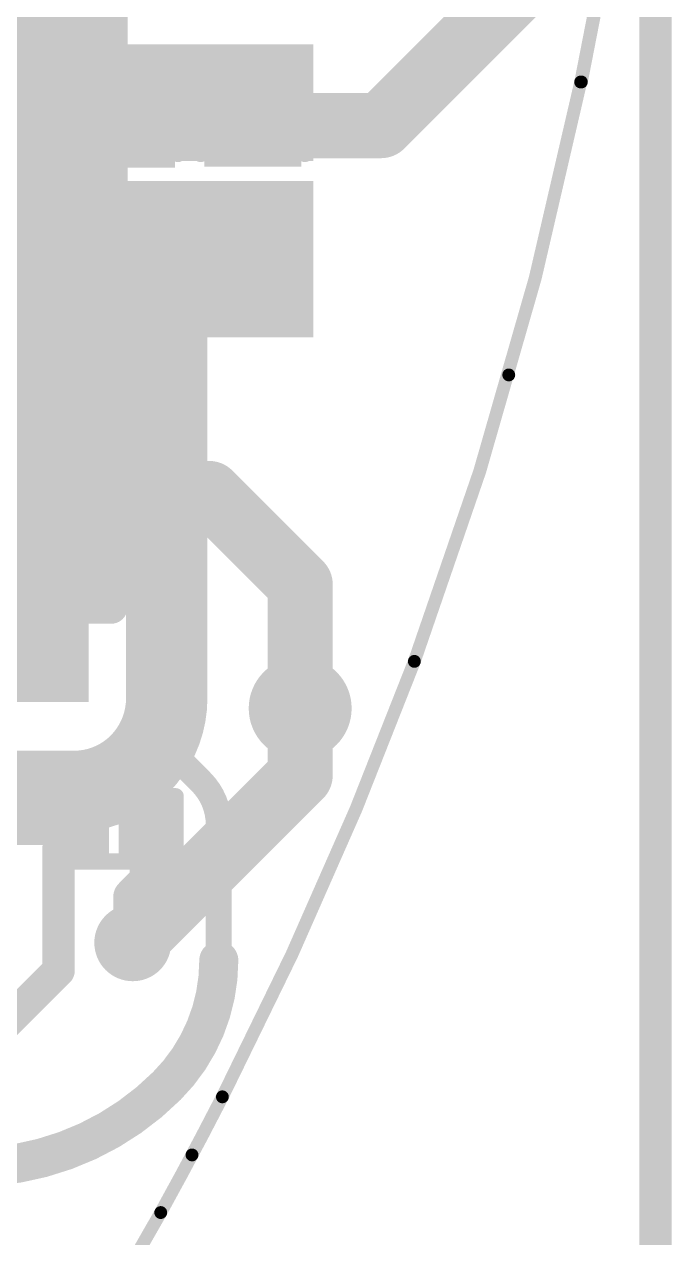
# Model space of a CAD drawing. Header units: millimetres. Extents: x 45.53 to 47.16, y 2.26 to 4.42.
# Drawn here: x 46.7815 to 46.9804, y 2.5264 to 2.8991 of the extents above; entities that cross this region are included whole.
import ezdxf

# ---------------------------------------------------------------- set-up
doc = ezdxf.new("R2010")
doc.units = ezdxf.units.MM
doc.header["$MEASUREMENT"] = 0
for name, color, linetype in [('BottomLayer', 5, 'Continuous'), ('BottomOverlay', 54, 'Continuous'), ('BottomPaste', 16, 'Continuous'), ('BottomSolder', 6, 'Continuous'), ('Mechanical1', 6, 'Continuous'), ('Mechanical2', 216, 'Continuous'), ('MultiLayer', 9, 'Continuous'), ('TopLayer', 1, 'Continuous'), ('TopOverlay', 2, 'Continuous'), ('TopPaste', 8, 'Continuous'), ('TopSolder', 216, 'Continuous'), ('ViaHoleLayer', 16, 'Continuous')]:
    doc.layers.add(name, color=color, linetype=linetype)

# ---------------------------------------------------------------- blocks, each defined once
blk = doc.blocks.new('C__0402_1')
at = {"layer": 'TopLayer'}
for points in [[(-0.0095, -0.0125), (-0.0095, 0.0125), (-0.0275, -0.0125), (-0.0275, 0.0125)], [(0.0275, -0.0125), (0.0275, 0.0125), (0.0095, -0.0125), (0.0095, 0.0125)]]:
    blk.add_solid(points, dxfattribs=at)
at = {"layer": 'TopOverlay', "const_width": 0.005}
for points in [[(-0.011, 0.016), (-0.031, 0.016)], [(-0.031, -0.016), (-0.031, 0.016)], [(0.031, 0.016), (0.011, 0.016)], [(0.031, -0.016), (0.031, 0.016)], [(-0.011, -0.016), (-0.031, -0.016)], [(0.031, -0.016), (0.011, -0.016)]]:
    blk.add_lwpolyline(points, dxfattribs=at)
at = {"layer": 'TopOverlay', "const_width": 0.0025}
for points in [[(-0.03225, 0.016, 1), (-0.02975, 0.016, 1)], [(-0.03225, 0.016, 1), (-0.02975, 0.016, 1)], [(-0.01225, 0.016, 1), (-0.00975, 0.016, 1)], [(0.00975, 0.016, 1), (0.01225, 0.016, 1)], [(0.02975, 0.016, 1), (0.03225, 0.016, 1)], [(0.02975, 0.016, 1), (0.03225, 0.016, 1)], [(-0.03225, -0.016, 1), (-0.02975, -0.016, 1)], [(-0.03225, -0.016, 1), (-0.02975, -0.016, 1)], [(-0.01225, -0.016, 1), (-0.00975, -0.016, 1)], [(0.00975, -0.016, 1), (0.01225, -0.016, 1)], [(0.02975, -0.016, 1), (0.03225, -0.016, 1)], [(0.02975, -0.016, 1), (0.03225, -0.016, 1)]]:
    blk.add_lwpolyline(points, format="xyb", close=True, dxfattribs=at)
at = {"layer": 'TopPaste'}
for points in [[(-0.0095, -0.0125), (-0.0095, 0.0125), (-0.0275, -0.0125), (-0.0275, 0.0125)], [(0.0275, -0.0125), (0.0275, 0.0125), (0.0095, -0.0125), (0.0095, 0.0125)]]:
    blk.add_solid(points, dxfattribs=at)
at = {"layer": 'TopSolder'}
for points in [[(-0.0071378, -0.0148622), (-0.0071378, 0.0148622), (-0.0298622, -0.0148622), (-0.0298622, 0.0148622)], [(0.0298622, -0.0148622), (0.0298622, 0.0148622), (0.0071378, -0.0148622), (0.0071378, 0.0148622)]]:
    blk.add_solid(points, dxfattribs=at)
blk = doc.blocks.new('RES_2512_B_4')
at = {"layer": 'BottomLayer'}
for points in [[(-0.1594487, -0.0669291), (-0.0964567, -0.0669291), (-0.1594487, 0.0669291), (-0.0964567, 0.0669291)], [(0.0964568, -0.0669291), (0.1594488, -0.0669291), (0.0964568, 0.0669291), (0.1594488, 0.0669291)]]:
    blk.add_solid(points, dxfattribs=at)
at = {"layer": 'BottomOverlay', "const_width": 0.01}
for points in [[(-0.167, 0.073), (-0.167, -0.073)], [(0.1667936, 0.073), (-0.167, 0.073)], [(0.1667936, 0.073), (0.1667936, -0.073)], [(0.1667936, -0.073), (-0.167, -0.073)]]:
    blk.add_lwpolyline(points, dxfattribs=at)
at = {"layer": 'BottomOverlay', "const_width": 0.005}
for points in [[(-0.1695, 0.073, 1), (-0.1645, 0.073, 1)], [(-0.1695, 0.073, 1), (-0.1645, 0.073, 1)], [(0.1642936, 0.073, 1), (0.1692936, 0.073, 1)], [(0.1642936, 0.073, 1), (0.1692936, 0.073, 1)], [(-0.1695, -0.073, 1), (-0.1645, -0.073, 1)], [(-0.1695, -0.073, 1), (-0.1645, -0.073, 1)], [(0.1642936, -0.073, 1), (0.1692936, -0.073, 1)], [(0.1642936, -0.073, 1), (0.1692936, -0.073, 1)]]:
    blk.add_lwpolyline(points, format="xyb", close=True, dxfattribs=at)
at = {"layer": 'BottomPaste'}
for points in [[(-0.1594487, -0.0669291), (-0.0964567, -0.0669291), (-0.1594487, 0.0669291), (-0.0964567, 0.0669291)], [(0.0964568, -0.0669291), (0.1594488, -0.0669291), (0.0964568, 0.0669291), (0.1594488, 0.0669291)]]:
    blk.add_solid(points, dxfattribs=at)
at = {"layer": 'BottomSolder'}
for points in [[(-0.1634487, -0.0709291), (-0.0924567, -0.0709291), (-0.1634487, 0.0709291), (-0.0924567, 0.0709291)], [(0.0924568, -0.0709291), (0.1634488, -0.0709291), (0.0924568, 0.0709291), (0.1634488, 0.0709291)]]:
    blk.add_solid(points, dxfattribs=at)
blk = doc.blocks.new('RES_2512_B_5')
at = {"layer": 'BottomLayer'}
for points in [[(-0.1594487, -0.0669291), (-0.0964567, -0.0669291), (-0.1594487, 0.0669291), (-0.0964567, 0.0669291)], [(0.0964568, -0.0669291), (0.1594488, -0.0669291), (0.0964568, 0.0669291), (0.1594488, 0.0669291)]]:
    blk.add_solid(points, dxfattribs=at)
at = {"layer": 'BottomOverlay', "const_width": 0.01}
for points in [[(0.1667936, 0.073), (-0.167, 0.073)], [(-0.167, 0.073), (-0.167, -0.073)], [(0.1667936, 0.073), (0.1667936, -0.073)], [(0.1667936, -0.073), (-0.167, -0.073)]]:
    blk.add_lwpolyline(points, dxfattribs=at)
at = {"layer": 'BottomOverlay', "const_width": 0.005}
for points in [[(-0.1695, 0.073, 1), (-0.1645, 0.073, 1)], [(-0.1695, 0.073, 1), (-0.1645, 0.073, 1)], [(0.1642936, 0.073, 1), (0.1692936, 0.073, 1)], [(0.1642936, 0.073, 1), (0.1692936, 0.073, 1)], [(-0.1695, -0.073, 1), (-0.1645, -0.073, 1)], [(-0.1695, -0.073, 1), (-0.1645, -0.073, 1)], [(0.1642936, -0.073, 1), (0.1692936, -0.073, 1)], [(0.1642936, -0.073, 1), (0.1692936, -0.073, 1)]]:
    blk.add_lwpolyline(points, format="xyb", close=True, dxfattribs=at)
at = {"layer": 'BottomPaste'}
for points in [[(-0.1594487, -0.0669291), (-0.0964567, -0.0669291), (-0.1594487, 0.0669291), (-0.0964567, 0.0669291)], [(0.0964568, -0.0669291), (0.1594488, -0.0669291), (0.0964568, 0.0669291), (0.1594488, 0.0669291)]]:
    blk.add_solid(points, dxfattribs=at)
at = {"layer": 'BottomSolder'}
for points in [[(-0.1634487, -0.0709291), (-0.0924567, -0.0709291), (-0.1634487, 0.0709291), (-0.0924567, 0.0709291)], [(0.0924568, -0.0709291), (0.1634488, -0.0709291), (0.0924568, 0.0709291), (0.1634488, 0.0709291)]]:
    blk.add_solid(points, dxfattribs=at)
blk = doc.blocks.new('R___0201_45')
at = {"layer": 'TopLayer'}
for points in [[(-0.0161416, -0.0072834), (-0.0055118, -0.0072834), (-0.0161416, 0.0072834), (-0.0055118, 0.0072834)], [(0.0055119, -0.0072834), (0.0161417, -0.0072834), (0.0055119, 0.0072834), (0.0161417, 0.0072834)]]:
    blk.add_solid(points, dxfattribs=at)
at = {"layer": 'TopOverlay', "const_width": 0.005}
for points in [[(-0.019, 0.01), (-0.019, -0.01)], [(0.019, 0.01), (-0.019, 0.01)], [(0.019, 0.01), (0.019, -0.01)], [(0.019, -0.01), (-0.019, -0.01)]]:
    blk.add_lwpolyline(points, dxfattribs=at)
at = {"layer": 'TopOverlay', "const_width": 0.0025}
for points in [[(-0.02025, 0.01, 1), (-0.01775, 0.01, 1)], [(-0.02025, 0.01, 1), (-0.01775, 0.01, 1)], [(0.01775, 0.01, 1), (0.02025, 0.01, 1)], [(0.01775, 0.01, 1), (0.02025, 0.01, 1)], [(-0.02025, -0.01, 1), (-0.01775, -0.01, 1)], [(-0.02025, -0.01, 1), (-0.01775, -0.01, 1)], [(0.01775, -0.01, 1), (0.02025, -0.01, 1)], [(0.01775, -0.01, 1), (0.02025, -0.01, 1)]]:
    blk.add_lwpolyline(points, format="xyb", close=True, dxfattribs=at)
at = {"layer": 'TopPaste'}
for points in [[(-0.0161416, -0.0072834), (-0.0055118, -0.0072834), (-0.0161416, 0.0072834), (-0.0055118, 0.0072834)], [(0.0055119, -0.0072834), (0.0161417, -0.0072834), (0.0055119, 0.0072834), (0.0161417, 0.0072834)]]:
    blk.add_solid(points, dxfattribs=at)
at = {"layer": 'TopSolder'}
for points in [[(-0.0201416, -0.0112834), (-0.0015118, -0.0112834), (-0.0201416, 0.0112834), (-0.0015118, 0.0112834)], [(0.0015119, -0.0112834), (0.0201417, -0.0112834), (0.0015119, 0.0112834), (0.0201417, 0.0112834)]]:
    blk.add_solid(points, dxfattribs=at)
blk = doc.blocks.new('R___0201_57')
at = {"layer": 'TopLayer'}
for points in [[(-0.0161416, -0.0072834), (-0.0055118, -0.0072834), (-0.0161416, 0.0072834), (-0.0055118, 0.0072834)], [(0.0055119, -0.0072834), (0.0161417, -0.0072834), (0.0055119, 0.0072834), (0.0161417, 0.0072834)]]:
    blk.add_solid(points, dxfattribs=at)
at = {"layer": 'TopOverlay', "const_width": 0.005}
for points in [[(-0.019, 0.01), (-0.019, -0.01)], [(-0.019, 0.01), (0.019, 0.01)], [(0.019, 0.01), (0.019, -0.01)], [(-0.019, -0.01), (0.019, -0.01)]]:
    blk.add_lwpolyline(points, dxfattribs=at)
at = {"layer": 'TopOverlay', "const_width": 0.0025}
for points in [[(-0.02025, 0.01, 1), (-0.01775, 0.01, 1)], [(-0.02025, 0.01, 1), (-0.01775, 0.01, 1)], [(0.01775, 0.01, 1), (0.02025, 0.01, 1)], [(0.01775, 0.01, 1), (0.02025, 0.01, 1)], [(-0.02025, -0.01, 1), (-0.01775, -0.01, 1)], [(-0.02025, -0.01, 1), (-0.01775, -0.01, 1)], [(0.01775, -0.01, 1), (0.02025, -0.01, 1)], [(0.01775, -0.01, 1), (0.02025, -0.01, 1)]]:
    blk.add_lwpolyline(points, format="xyb", close=True, dxfattribs=at)
at = {"layer": 'TopPaste'}
for points in [[(-0.0161416, -0.0072834), (-0.0055118, -0.0072834), (-0.0161416, 0.0072834), (-0.0055118, 0.0072834)], [(0.0055119, -0.0072834), (0.0161417, -0.0072834), (0.0055119, 0.0072834), (0.0161417, 0.0072834)]]:
    blk.add_solid(points, dxfattribs=at)
at = {"layer": 'TopSolder'}
for points in [[(-0.0201416, -0.0112834), (-0.0015118, -0.0112834), (-0.0201416, 0.0112834), (-0.0015118, 0.0112834)], [(0.0015119, -0.0112834), (0.0201417, -0.0112834), (0.0015119, 0.0112834), (0.0201417, 0.0112834)]]:
    blk.add_solid(points, dxfattribs=at)
blk = doc.blocks.new('C___0201_67')
at = {"layer": 'TopLayer'}
for points in [[(-0.0177165, -0.0059055), (-0.0059055, -0.0059055), (-0.0177165, 0.0059055), (-0.0059055, 0.0059055)], [(0.0059055, -0.0059055), (0.0177165, -0.0059055), (0.0059055, 0.0059055), (0.0177165, 0.0059055)]]:
    blk.add_solid(points, dxfattribs=at)
at = {"layer": 'TopOverlay', "const_width": 0.005}
for points in [[(-0.021, 0.009), (-0.021, -0.009)], [(-0.021, 0.009), (-0.008, 0.009)], [(0.008, 0.009), (0.021, 0.009)], [(0.021, 0.009), (0.021, -0.009)], [(-0.021, -0.009), (-0.008, -0.009)], [(0.008, -0.009), (0.021, -0.009)]]:
    blk.add_lwpolyline(points, dxfattribs=at)
at = {"layer": 'TopOverlay', "const_width": 0.0025}
for points in [[(-0.02225, 0.009, 1), (-0.01975, 0.009, 1)], [(-0.02225, 0.009, 1), (-0.01975, 0.009, 1)], [(-0.00925, 0.009, 1), (-0.00675, 0.009, 1)], [(0.00675, 0.009, 1), (0.00925, 0.009, 1)], [(0.01975, 0.009, 1), (0.02225, 0.009, 1)], [(0.01975, 0.009, 1), (0.02225, 0.009, 1)], [(-0.02225, -0.009, 1), (-0.01975, -0.009, 1)], [(-0.02225, -0.009, 1), (-0.01975, -0.009, 1)], [(-0.00925, -0.009, 1), (-0.00675, -0.009, 1)], [(0.00675, -0.009, 1), (0.00925, -0.009, 1)], [(0.01975, -0.009, 1), (0.02225, -0.009, 1)], [(0.01975, -0.009, 1), (0.02225, -0.009, 1)]]:
    blk.add_lwpolyline(points, format="xyb", close=True, dxfattribs=at)
at = {"layer": 'TopPaste'}
for points in [[(-0.0177165, -0.0059055), (-0.0059055, -0.0059055), (-0.0177165, 0.0059055), (-0.0059055, 0.0059055)], [(0.0059055, -0.0059055), (0.0177165, -0.0059055), (0.0059055, 0.0059055), (0.0177165, 0.0059055)]]:
    blk.add_solid(points, dxfattribs=at)
at = {"layer": 'TopSolder'}
for points in [[(-0.0198819, -0.0080709), (-0.0037401, -0.0080709), (-0.0198819, 0.0080709), (-0.0037401, 0.0080709)], [(0.0037401, -0.0080709), (0.0198819, -0.0080709), (0.0037401, 0.0080709), (0.0198819, 0.0080709)]]:
    blk.add_solid(points, dxfattribs=at)
blk = doc.blocks.new('CAP_0201_76')
at = {"layer": 'TopLayer'}
for points in [[(-0.0177165, -0.0059055), (-0.0059055, -0.0059055), (-0.0177165, 0.0059055), (-0.0059055, 0.0059055)], [(0.0059055, -0.0059055), (0.0177165, -0.0059055), (0.0059055, 0.0059055), (0.0177165, 0.0059055)]]:
    blk.add_solid(points, dxfattribs=at)
at = {"layer": 'TopOverlay', "const_width": 0.005}
for points in [[(-0.008, 0.009), (-0.021, 0.009)], [(-0.021, -0.009), (-0.021, 0.009)], [(0.021, 0.009), (0.008, 0.009)], [(0.021, -0.009), (0.021, 0.009)], [(-0.008, -0.009), (-0.021, -0.009)], [(0.021, -0.009), (0.008, -0.009)]]:
    blk.add_lwpolyline(points, dxfattribs=at)
at = {"layer": 'TopOverlay', "const_width": 0.0025}
for points in [[(-0.02225, 0.009, 1), (-0.01975, 0.009, 1)], [(-0.02225, 0.009, 1), (-0.01975, 0.009, 1)], [(-0.00925, 0.009, 1), (-0.00675, 0.009, 1)], [(0.00675, 0.009, 1), (0.00925, 0.009, 1)], [(0.01975, 0.009, 1), (0.02225, 0.009, 1)], [(0.01975, 0.009, 1), (0.02225, 0.009, 1)], [(-0.02225, -0.009, 1), (-0.01975, -0.009, 1)], [(-0.02225, -0.009, 1), (-0.01975, -0.009, 1)], [(-0.00925, -0.009, 1), (-0.00675, -0.009, 1)], [(0.00675, -0.009, 1), (0.00925, -0.009, 1)], [(0.01975, -0.009, 1), (0.02225, -0.009, 1)], [(0.01975, -0.009, 1), (0.02225, -0.009, 1)]]:
    blk.add_lwpolyline(points, format="xyb", close=True, dxfattribs=at)
at = {"layer": 'TopPaste'}
for points in [[(-0.0177165, -0.0059055), (-0.0059055, -0.0059055), (-0.0177165, 0.0059055), (-0.0059055, 0.0059055)], [(0.0059055, -0.0059055), (0.0177165, -0.0059055), (0.0059055, 0.0059055), (0.0177165, 0.0059055)]]:
    blk.add_solid(points, dxfattribs=at)
at = {"layer": 'TopSolder'}
for points in [[(-0.0198819, -0.0080709), (-0.0037401, -0.0080709), (-0.0198819, 0.0080709), (-0.0037401, 0.0080709)], [(0.0037401, -0.0080709), (0.0198819, -0.0080709), (0.0037401, 0.0080709), (0.0198819, 0.0080709)]]:
    blk.add_solid(points, dxfattribs=at)

msp = doc.modelspace()

# ---------------------------------------------------------------- linework, layer by layer
at = {"layer": 'BottomLayer'}
for points, const_width in [([(46.8252599, 2.6920887), (46.8252599, 2.813)], 0.025), ([(46.8662599, 2.6684331), (46.8662599, 2.689)], 0.02), ([(46.8148268, 2.617), (46.8662599, 2.6684331)], 0.02), ([(46.7522599, 2.6635), (46.7968647, 2.6635)], 0.025)]:
    msp.add_lwpolyline(points, dxfattribs=dict(at, const_width=const_width))
for points, const_width in [([(46.8190099, 2.813, 1), (46.8315099, 2.813, 1)], 0.0125), ([(46.8193544, 2.813, 1), (46.8311654, 2.813, 1)], 0.011811), ([(46.8190099, 2.6920887, 1), (46.8315099, 2.6920887, 1)], 0.0125), ([(46.8190099, 2.6920887, 1), (46.8315099, 2.6920887, 1)], 0.0125), ([(46.8603544, 2.689, 1), (46.8721654, 2.689, 1)], 0.011811), ([(46.8612599, 2.689, 1), (46.8712599, 2.689, 1)], 0.01), ([(46.8105964, 2.6717767, 1), (46.8230964, 2.6717767, 1)], 0.0125), ([(46.8105964, 2.6717767, 1), (46.8230964, 2.6717767, 1)], 0.0125), ([(46.8612599, 2.6684331, 1), (46.8712599, 2.6684331, 1)], 0.01), ([(46.8612599, 2.6684331, 1), (46.8712599, 2.6684331, 1)], 0.01), ([(46.7906147, 2.6635, 1), (46.8031147, 2.6635, 1)], 0.0125), ([(46.7906147, 2.6635, 1), (46.8031147, 2.6635, 1)], 0.0125), ([(46.8089213, 2.617, 1), (46.8207323, 2.617, 1)], 0.011811), ([(46.8098268, 2.617, 1), (46.8198268, 2.617, 1)], 0.01)]:
    msp.add_lwpolyline(points, format="xyb", close=True, dxfattribs=dict(at, const_width=const_width))
at = {"layer": 'BottomLayer', "const_width": 0.025}
for points in [[(46.8252599, 2.6920887, -0.198912367379658), (46.8168464, 2.6717767)], [(46.8168464, 2.6717767, -0.1989123673796532), (46.7968647, 2.6635)]]:
    msp.add_lwpolyline(points, format="xyb", dxfattribs=at)
at = {"layer": 'BottomLayer'}
msp.add_solid([(46.7382599, 2.691), (46.8012599, 2.691), (46.7382599, 3.035), (46.8012599, 3.035)], dxfattribs=at)
at = {"layer": 'BottomSolder', "const_width": 0.015811}
msp.add_lwpolyline([(46.8583544, 2.689, 1), (46.8741654, 2.689, 1)], format="xyb", close=True, dxfattribs=at)
at = {"layer": 'Mechanical1', "const_width": 0.01}
msp.add_lwpolyline([(46.9754053, 2.306), (46.9754053, 3.0939271)], dxfattribs=at)
at = {"layer": 'Mechanical2', "const_width": 0.003937}
for points in [[(46.9630475, 2.9413971, -0.01324606552191778), (46.9524403, 2.8813981)], [(46.9524403, 2.8813982, -0.03874609832594011), (46.9013337, 2.7034428)], [(46.9013337, 2.7034428, -0.02924336811770788), (46.842354, 2.569684)], [(46.842354, 2.569684, -0.007965062132710948), (46.8234174, 2.5341339)], [(46.8423579, 2.5696744, -0.007965065281131695), (46.8234207, 2.5341242)], [(46.8234175, 2.5341339, -0.02201934837059649), (46.7656017, 2.4396869)]]:
    msp.add_lwpolyline(points, format="xyb", dxfattribs=at)
for points in [[(46.9524403, 2.8813981), (46.9524493, 2.8813903)], [(46.9303345, 2.7914304), (46.9303422, 2.7914219)], [(46.9013337, 2.7034428), (46.9013399, 2.7034338)], [(46.842354, 2.569684), (46.8423579, 2.5696744)], [(46.8330273, 2.5518336), (46.8330309, 2.5518239)], [(46.8234174, 2.5341339), (46.8234207, 2.5341242)]]:
    msp.add_lwpolyline(points, dxfattribs=at)
at = {"layer": 'Mechanical2', "const_width": 0.0019685}
for points in [[(46.9514561, 2.8813982, 1), (46.9534245, 2.8813982, 1)], [(46.9514561, 2.8813981, 1), (46.9534245, 2.8813981, 1)], [(46.9514561, 2.8813981, 1), (46.9534245, 2.8813981, 1)], [(46.9514651, 2.8813903, 1), (46.9534335, 2.8813903, 1)], [(46.9293503, 2.7914304, 1), (46.9313187, 2.7914304, 1)], [(46.929358, 2.7914219, 1), (46.9313264, 2.7914219, 1)], [(46.9003495, 2.7034428, 1), (46.9023179, 2.7034428, 1)], [(46.9003495, 2.7034428, 1), (46.9023179, 2.7034428, 1)], [(46.9003495, 2.7034428, 1), (46.9023179, 2.7034428, 1)], [(46.9003557, 2.7034338, 1), (46.9023241, 2.7034338, 1)], [(46.8413698, 2.569684, 1), (46.8433382, 2.569684, 1)], [(46.8413698, 2.569684, 1), (46.8433382, 2.569684, 1)], [(46.8413698, 2.569684, 1), (46.8433382, 2.569684, 1)], [(46.8413737, 2.5696744, 1), (46.8433421, 2.5696744, 1)], [(46.8413737, 2.5696744, 1), (46.8433421, 2.5696744, 1)], [(46.8320431, 2.5518336, 1), (46.8340115, 2.5518336, 1)], [(46.8320467, 2.5518239, 1), (46.8340151, 2.5518239, 1)], [(46.8224332, 2.5341339, 1), (46.8244016, 2.5341339, 1)], [(46.8224332, 2.5341339, 1), (46.8244016, 2.5341339, 1)], [(46.8224333, 2.5341339, 1), (46.8244017, 2.5341339, 1)], [(46.8224365, 2.5341242, 1), (46.8244049, 2.5341242, 1)], [(46.8224365, 2.5341242, 1), (46.8244049, 2.5341242, 1)]]:
    msp.add_lwpolyline(points, format="xyb", close=True, dxfattribs=at)
at = {"layer": 'MultiLayer', "const_width": 0.011811}
for points in [[(46.8193544, 2.813, 1), (46.8311654, 2.813, 1)], [(46.8603544, 2.689, 1), (46.8721654, 2.689, 1)], [(46.8089213, 2.617, 1), (46.8207323, 2.617, 1)]]:
    msp.add_lwpolyline(points, format="xyb", close=True, dxfattribs=at)
at = {"layer": 'TopLayer'}
for points, const_width in [([(46.8911378, 2.868), (46.9400709, 2.9169331)], 0.02), ([(46.8652599, 2.868), (46.8911378, 2.868)], 0.02), ([(46.7770866, 2.7901733), (46.7899643, 2.7901733)], 0.007), ([(46.7059868, 2.755), (46.8383414, 2.755)], 0.02), ([(46.8383414, 2.755), (46.8662599, 2.7270815)], 0.02), ([(46.8662599, 2.689), (46.8662599, 2.7270815)], 0.02), ([(46.7436772, 2.671685), (46.8305749, 2.671685)], 0.008), ([(46.8305749, 2.671685), (46.8357599, 2.6665)], 0.008), ([(46.8198267, 2.636), (46.8198267, 2.652)], 0.012), ([(46.7436772, 2.652), (46.7981732, 2.652)], 0.01), ([(46.7920158, 2.6458426), (46.7981732, 2.652)], 0.01), ([(46.8412599, 2.6115563), (46.8412599, 2.6532218)], 0.008), ([(46.7920158, 2.6084126), (46.7920158, 2.6458426)], 0.01), ([(46.8148268, 2.6310001), (46.8198267, 2.636)], 0.012), ([(46.8148268, 2.617), (46.8148268, 2.6310001)], 0.012), ([(46.7656032, 2.582), (46.7920158, 2.6084126)], 0.01)]:
    msp.add_lwpolyline(points, dxfattribs=dict(at, const_width=const_width))
for points, const_width in [([(46.8602599, 2.868, 1), (46.8702599, 2.868, 1)], 0.01), ([(46.8861378, 2.868, 1), (46.8961378, 2.868, 1)], 0.01), ([(46.8861378, 2.868, 1), (46.8961378, 2.868, 1)], 0.01), ([(46.8193544, 2.813, 1), (46.8311654, 2.813, 1)], 0.011811), ([(46.7882143, 2.7901733, 1), (46.7917143, 2.7901733, 1)], 0.0035), ([(46.8333414, 2.755, 1), (46.8433414, 2.755, 1)], 0.01), ([(46.8333414, 2.755, 1), (46.8433414, 2.755, 1)], 0.01), ([(46.8612599, 2.7270815, 1), (46.8712599, 2.7270815, 1)], 0.01), ([(46.8612599, 2.7270815, 1), (46.8712599, 2.7270815, 1)], 0.01), ([(46.8603544, 2.689, 1), (46.8721654, 2.689, 1)], 0.011811), ([(46.8612599, 2.689, 1), (46.8712599, 2.689, 1)], 0.01), ([(46.8285749, 2.671685, 1), (46.8325749, 2.671685, 1)], 0.004), ([(46.8285749, 2.671685, 1), (46.8325749, 2.671685, 1)], 0.004), ([(46.8337599, 2.6665, 1), (46.8377599, 2.6665, 1)], 0.004), ([(46.8337599, 2.6665, 1), (46.8377599, 2.6665, 1)], 0.004), ([(46.8168267, 2.652, 1), (46.8228267, 2.652, 1)], 0.006), ([(46.7956732, 2.652, 1), (46.8006732, 2.652, 1)], 0.005), ([(46.7956732, 2.652, 1), (46.8006732, 2.652, 1)], 0.005), ([(46.8392599, 2.6532218, 1), (46.8432599, 2.6532218, 1)], 0.004), ([(46.8392599, 2.6532218, 1), (46.8432599, 2.6532218, 1)], 0.004), ([(46.7895158, 2.6458426, 1), (46.7945158, 2.6458426, 1)], 0.005), ([(46.7895158, 2.6458426, 1), (46.7945158, 2.6458426, 1)], 0.005), ([(46.8168267, 2.636, 1), (46.8228267, 2.636, 1)], 0.006), ([(46.8168267, 2.636, 1), (46.8228267, 2.636, 1)], 0.006), ([(46.8118268, 2.6310001, 1), (46.8178268, 2.6310001, 1)], 0.006), ([(46.8118268, 2.6310001, 1), (46.8178268, 2.6310001, 1)], 0.006), ([(46.8089213, 2.617, 1), (46.8207323, 2.617, 1)], 0.011811), ([(46.8118268, 2.617, 1), (46.8178268, 2.617, 1)], 0.006), ([(46.8382599, 2.6115563, 1), (46.8442599, 2.6115563, 1)], 0.006), ([(46.7895158, 2.6084126, 1), (46.7945158, 2.6084126, 1)], 0.005), ([(46.7895158, 2.6084126, 1), (46.7945158, 2.6084126, 1)], 0.005), ([(46.8392599, 2.6115563, 1), (46.8432599, 2.6115563, 1)], 0.004), ([(46.8223102, 2.5730503, 1), (46.8283102, 2.5730503, 1)], 0.006), ([(46.8223102, 2.5730503, 1), (46.8283102, 2.5730503, 1)], 0.006)]:
    msp.add_lwpolyline(points, format="xyb", close=True, dxfattribs=dict(at, const_width=const_width))
for points, const_width in [([(46.8357599, 2.6665, -0.198912367379658), (46.8412599, 2.6532218)], 0.008), ([(46.8412599, 2.6115563, -0.198912367379658), (46.8253102, 2.5730503)], 0.012), ([(46.8253102, 2.5730503, -0.198912367379658), (46.7648334, 2.548)], 0.012)]:
    msp.add_lwpolyline(points, format="xyb", dxfattribs=dict(at, const_width=const_width))
for points in [[(46.7336693, 2.8571181), (46.8702599, 2.8571181), (46.7336693, 2.8929999), (46.8702599, 2.8929999)], [(46.7543386, 2.826), (46.8702598, 2.826), (46.7543386, 2.851), (46.8702598, 2.851)], [(46.7824026, 2.803), (46.8702598, 2.803), (46.7824026, 2.843), (46.8702598, 2.843)]]:
    msp.add_solid(points, dxfattribs=at)
at = {"layer": 'TopOverlay', "const_width": 0.003937}
for points in [[(46.9630475, 2.9413971, -0.01324606552191778), (46.9524403, 2.8813981)], [(46.9630526, 2.9413935, -0.01324604074124737), (46.9524448, 2.8813943)], [(46.9630575, 2.9413898, -0.0132460159611113), (46.9524493, 2.8813903)], [(46.963391, 2.9425008, -0.01348449857857925), (46.9526241, 2.8814259)], [(46.9633961, 2.9424872, -0.0134844732919224), (46.9526286, 2.881412)], [(46.9634009, 2.9424736, -0.01348444800582122), (46.952633, 2.8813982)], [(46.9524403, 2.8813982, -0.03874609832594011), (46.9013337, 2.7034428)], [(46.9524449, 2.8813942, -0.03874600682442002), (46.9013369, 2.7034382)], [(46.9524493, 2.8813903, -0.03874591532480968), (46.9013399, 2.7034338)], [(46.9013337, 2.7034428, -0.02924336811770788), (46.842354, 2.569684)], [(46.9013368, 2.7034384, -0.02924331921916492), (46.8423559, 2.5696793)], [(46.90134, 2.7034338, -0.02924327032159993), (46.842358, 2.5696744)], [(46.842354, 2.569684, -0.007965062132710948), (46.8234174, 2.5341339)], [(46.842356, 2.5696792, -0.007965063706933647), (46.8234191, 2.5341291)], [(46.8423579, 2.5696744, -0.007965065281131695), (46.8234207, 2.5341242)], [(46.8234175, 2.5341339, -0.02201934837059649), (46.7656017, 2.4396869)], [(46.823419, 2.5341291, -0.02201938222858353), (46.7656024, 2.4396819)], [(46.8234207, 2.5341242, -0.02201941608590528), (46.7656032, 2.439677)]]:
    msp.add_lwpolyline(points, format="xyb", dxfattribs=at)
for points in [[(46.9524403, 2.8813981), (46.9524493, 2.8813903)], [(46.952624, 2.8814259), (46.9526331, 2.8813981)], [(46.9303345, 2.7914304), (46.9303422, 2.7914219)], [(46.9013337, 2.7034428), (46.9013399, 2.7034338)], [(46.842354, 2.569684), (46.8423579, 2.5696744)], [(46.8330273, 2.5518336), (46.8330309, 2.5518239)], [(46.8234174, 2.5341339), (46.8234207, 2.5341242)]]:
    msp.add_lwpolyline(points, dxfattribs=at)
at = {"layer": 'TopOverlay', "const_width": 0.0019685}
for points in [[(46.9514561, 2.8813982, 1), (46.9534245, 2.8813982, 1)], [(46.9514561, 2.8813981, 1), (46.9534245, 2.8813981, 1)], [(46.9514561, 2.8813981, 1), (46.9534245, 2.8813981, 1)], [(46.9514606, 2.8813943, 1), (46.953429, 2.8813943, 1)], [(46.9514607, 2.8813942, 1), (46.9534291, 2.8813942, 1)], [(46.9514651, 2.8813903, 1), (46.9534335, 2.8813903, 1)], [(46.9514651, 2.8813903, 1), (46.9534335, 2.8813903, 1)], [(46.9514651, 2.8813903, 1), (46.9534335, 2.8813903, 1)], [(46.9516398, 2.8814259, 1), (46.9536082, 2.8814259, 1)], [(46.9516399, 2.8814259, 1), (46.9536083, 2.8814259, 1)], [(46.9516444, 2.881412, 1), (46.9536128, 2.881412, 1)], [(46.9516488, 2.8813982, 1), (46.9536172, 2.8813982, 1)], [(46.9516489, 2.8813981, 1), (46.9536173, 2.8813981, 1)], [(46.9293503, 2.7914304, 1), (46.9313187, 2.7914304, 1)], [(46.929358, 2.7914219, 1), (46.9313264, 2.7914219, 1)], [(46.9003495, 2.7034428, 1), (46.9023179, 2.7034428, 1)], [(46.9003495, 2.7034428, 1), (46.9023179, 2.7034428, 1)], [(46.9003495, 2.7034428, 1), (46.9023179, 2.7034428, 1)], [(46.9003526, 2.7034384, 1), (46.902321, 2.7034384, 1)], [(46.9003527, 2.7034382, 1), (46.9023211, 2.7034382, 1)], [(46.9003557, 2.7034338, 1), (46.9023241, 2.7034338, 1)], [(46.9003557, 2.7034338, 1), (46.9023241, 2.7034338, 1)], [(46.9003558, 2.7034338, 1), (46.9023242, 2.7034338, 1)], [(46.8413698, 2.569684, 1), (46.8433382, 2.569684, 1)], [(46.8413698, 2.569684, 1), (46.8433382, 2.569684, 1)], [(46.8413698, 2.569684, 1), (46.8433382, 2.569684, 1)], [(46.8413717, 2.5696793, 1), (46.8433401, 2.5696793, 1)], [(46.8413718, 2.5696792, 1), (46.8433402, 2.5696792, 1)], [(46.8413737, 2.5696744, 1), (46.8433421, 2.5696744, 1)], [(46.8413737, 2.5696744, 1), (46.8433421, 2.5696744, 1)], [(46.8413738, 2.5696744, 1), (46.8433422, 2.5696744, 1)], [(46.8320431, 2.5518336, 1), (46.8340115, 2.5518336, 1)], [(46.8320467, 2.5518239, 1), (46.8340151, 2.5518239, 1)], [(46.8224332, 2.5341339, 1), (46.8244016, 2.5341339, 1)], [(46.8224332, 2.5341339, 1), (46.8244016, 2.5341339, 1)], [(46.8224333, 2.5341339, 1), (46.8244017, 2.5341339, 1)], [(46.8224348, 2.5341291, 1), (46.8244032, 2.5341291, 1)], [(46.8224349, 2.5341291, 1), (46.8244033, 2.5341291, 1)], [(46.8224365, 2.5341242, 1), (46.8244049, 2.5341242, 1)], [(46.8224365, 2.5341242, 1), (46.8244049, 2.5341242, 1)], [(46.8224365, 2.5341242, 1), (46.8244049, 2.5341242, 1)]]:
    msp.add_lwpolyline(points, format="xyb", close=True, dxfattribs=at)
at = {"layer": 'TopSolder', "const_width": 0.015811}
msp.add_lwpolyline([(46.8583544, 2.689, 1), (46.8741654, 2.689, 1)], format="xyb", close=True, dxfattribs=at)
at = {"layer": 'ViaHoleLayer', "const_width": 0.0059055}
for points in [[(46.8223072, 2.813, 1), (46.8282126, 2.813, 1)], [(46.8633072, 2.689, 1), (46.8692126, 2.689, 1)], [(46.8118741, 2.617, 1), (46.8177795, 2.617, 1)]]:
    msp.add_lwpolyline(points, format="xyb", close=True, dxfattribs=at)

# ---------------------------------------------------------------- block references
for name, p, rotation in [('RES_2512_B_5', (46.6412127, 2.962), 180), ('C__0402_1', (46.8517087, 2.8483071), 270), ('C___0201_67', (46.7954568, 2.8513071), 90), ('CAP_0201_76', (46.8197087, 2.8513071), 270), ('RES_2512_B_4', (46.6412127, 2.793), 180), ('R___0201_57', (46.7899643, 2.801), 90), ('R___0201_45', (46.809, 2.652), 180)]:
    msp.add_blockref(name, p, dxfattribs=dict(rotation=rotation))

doc.saveas('drawing.dxf')
